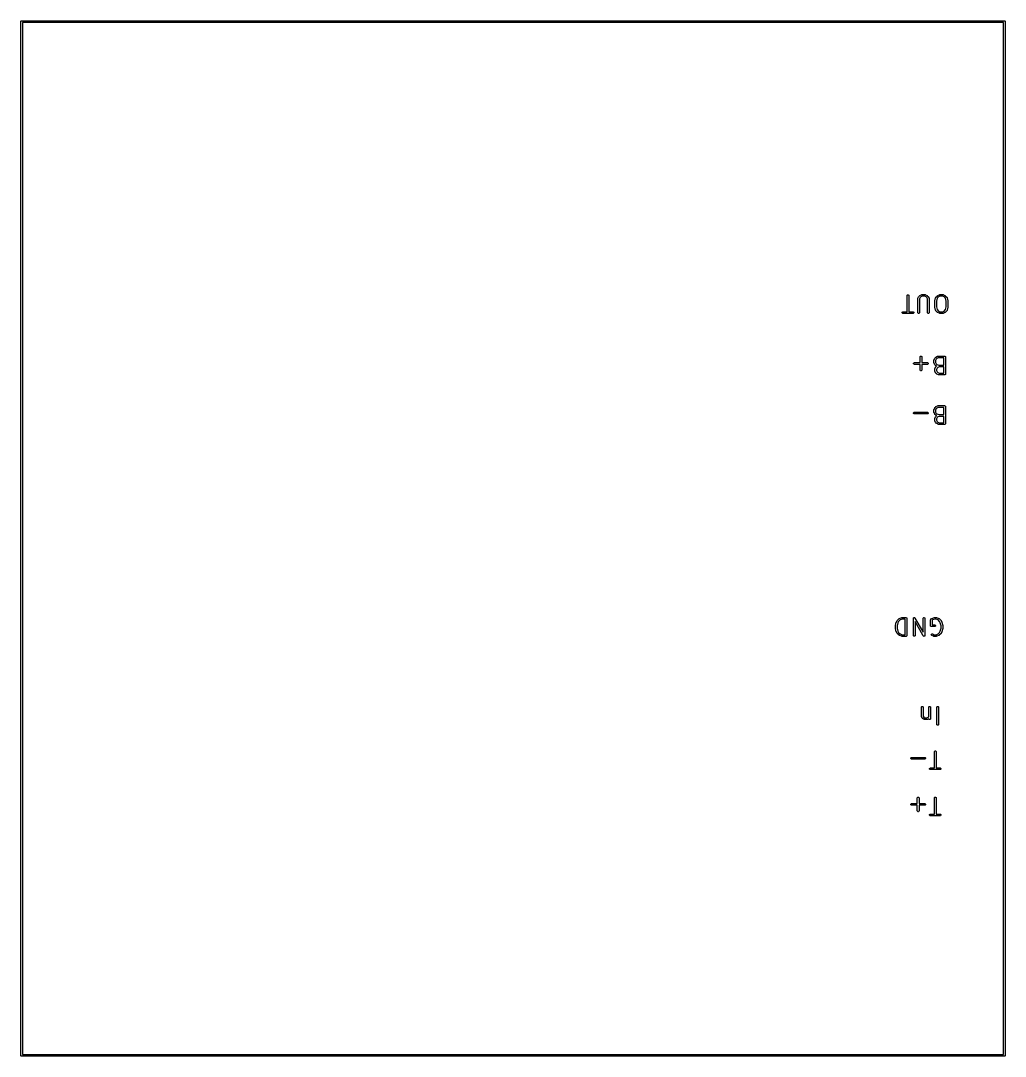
# Model space of a CAD drawing. Header units: inches. Extents: x 1.31 to 5.24, y -7.02 to -1.13.
# Drawn here: x 1.459 to 3.726, y -7.015 to -4.63 of the extents above; entities that cross this region are included whole.
import ezdxf

# ---------------------------------------------------------------- set-up
doc = ezdxf.new("R2010")
doc.units = ezdxf.units.IN
doc.header["$MEASUREMENT"] = 0
doc.layers.add('F.Silkscreen', color=41, linetype='CONTINUOUS', true_color=0xf2eda1)

msp = doc.modelspace()

# ---------------------------------------------------------------- linework, layer by layer
at = {"layer": 'F.Silkscreen', "linetype": 'CONTINUOUS'}
for p, q in [((1.4587, -4.6315), (1.4588, -4.6307)), ((1.4587, -7.0134), (1.4587, -4.6315)), ((1.4588, -4.6307), (1.4599, -4.6297)), ((1.4599, -4.6297), (1.4606, -4.6295)), ((1.4606, -4.6295), (3.7244, -4.6295)), ((1.4626, -4.6335), (1.4626, -7.0114)), ((3.7224, -4.6335), (1.4626, -4.6335)), ((3.7224, -7.0114), (3.7224, -4.6335)), ((3.7244, -4.6295), (3.7252, -4.6297)), ((3.7252, -4.6297), (3.7262, -4.6307)), ((3.7262, -4.6307), (3.7264, -4.6315)), ((3.7264, -4.6315), (3.7264, -7.0134)), ((3.5003, -5.2625), (3.5005, -5.2617)), ((3.5003, -5.2999), (3.5003, -5.2625)), ((3.5005, -5.2617), (3.5015, -5.2607)), ((3.5015, -5.2607), (3.503, -5.2607)), ((3.503, -5.2607), (3.5041, -5.2617)), ((3.5041, -5.2617), (3.5043, -5.2625)), ((3.5043, -5.2625), (3.5043, -5.2999)), ((3.5247, -5.2699), (3.5248, -5.2696)), ((3.5247, -5.27), (3.5247, -5.2699)), ((3.5247, -5.2699), (3.5247, -5.2699)), ((3.5247, -5.3019), (3.5247, -5.27)), ((3.5248, -5.2696), (3.5248, -5.2692)), ((3.5248, -5.2692), (3.5249, -5.2692)), ((3.5249, -5.2691), (3.5268, -5.2654)), ((3.5249, -5.2692), (3.5249, -5.2691)), ((3.5268, -5.2654), (3.527, -5.2651)), ((3.527, -5.2651), (3.5271, -5.2649)), ((3.5271, -5.2649), (3.529, -5.263)), ((3.5301, -5.2674), (3.5286, -5.2705)), ((3.5286, -5.2705), (3.5286, -5.3019)), ((3.529, -5.263), (3.5293, -5.2628)), ((3.5293, -5.2628), (3.5295, -5.2626)), ((3.5295, -5.2626), (3.5333, -5.2607)), ((3.5316, -5.266), (3.5301, -5.2674)), ((3.5346, -5.2645), (3.5316, -5.266)), ((3.5333, -5.2607), (3.5334, -5.2607)), ((3.5334, -5.2607), (3.5337, -5.2606)), ((3.5334, -5.2607), (3.5334, -5.2607)), ((3.5337, -5.2606), (3.534, -5.2605)), ((3.534, -5.2605), (3.5341, -5.2606)), ((3.5341, -5.2606), (3.5342, -5.2605)), ((3.5342, -5.2605), (3.5417, -5.2605)), ((3.5412, -5.2645), (3.5346, -5.2645)), ((3.5442, -5.266), (3.5412, -5.2645)), ((3.5417, -5.2605), (3.5418, -5.2606)), ((3.5418, -5.2606), (3.5418, -5.2605)), ((3.5418, -5.2605), (3.5421, -5.2606)), ((3.5421, -5.2606), (3.5424, -5.2607)), ((3.5424, -5.2607), (3.5424, -5.2607)), ((3.5424, -5.2607), (3.5425, -5.2607)), ((3.5425, -5.2607), (3.5463, -5.2626)), ((3.5457, -5.2674), (3.5442, -5.266)), ((3.5472, -5.2705), (3.5457, -5.2674)), ((3.5463, -5.2626), (3.5465, -5.2628)), ((3.5465, -5.2628), (3.5468, -5.263)), ((3.5468, -5.263), (3.5487, -5.2649)), ((3.5472, -5.3019), (3.5472, -5.2705)), ((3.5487, -5.2649), (3.5488, -5.2651)), ((3.5488, -5.2651), (3.549, -5.2654)), ((3.549, -5.2654), (3.5509, -5.2691)), ((3.5509, -5.2691), (3.5509, -5.2692)), ((3.5509, -5.2692), (3.551, -5.2692)), ((3.551, -5.2692), (3.551, -5.2696)), ((3.551, -5.2696), (3.5511, -5.2699)), ((3.5511, -5.2699), (3.5511, -5.2699)), ((3.5511, -5.2699), (3.5511, -5.27)), ((3.5511, -5.27), (3.5511, -5.3019)), ((3.5641, -5.2751), (3.566, -5.2677)), ((3.566, -5.2677), (3.5661, -5.2675)), ((3.5661, -5.2674), (3.5662, -5.2672)), ((3.5661, -5.2675), (3.5661, -5.2674)), ((3.5662, -5.2672), (3.5663, -5.267)), ((3.5663, -5.267), (3.5664, -5.2669)), ((3.5664, -5.2669), (3.5665, -5.2667)), ((3.5665, -5.2667), (3.5703, -5.263)), ((3.5697, -5.2691), (3.568, -5.2759)), ((3.5728, -5.266), (3.5697, -5.2691)), ((3.5703, -5.263), (3.5705, -5.2628)), ((3.5705, -5.2628), (3.5708, -5.2626)), ((3.5708, -5.2626), (3.5745, -5.2607)), ((3.5759, -5.2645), (3.5728, -5.266)), ((3.5745, -5.2607), (3.5746, -5.2607)), ((3.5746, -5.2607), (3.575, -5.2606)), ((3.5746, -5.2607), (3.5746, -5.2607)), ((3.575, -5.2606), (3.5753, -5.2605)), ((3.5753, -5.2605), (3.5753, -5.2606)), ((3.5753, -5.2606), (3.5754, -5.2605)), ((3.5754, -5.2605), (3.5829, -5.2605)), ((3.5824, -5.2645), (3.5759, -5.2645)), ((3.5855, -5.266), (3.5824, -5.2645)), ((3.5829, -5.2605), (3.583, -5.2606)), ((3.583, -5.2606), (3.583, -5.2605)), ((3.583, -5.2605), (3.5833, -5.2606)), ((3.5833, -5.2606), (3.5837, -5.2607)), ((3.5837, -5.2607), (3.5837, -5.2607)), ((3.5837, -5.2607), (3.5838, -5.2607)), ((3.5838, -5.2607), (3.5875, -5.2626)), ((3.5886, -5.2691), (3.5855, -5.266)), ((3.5875, -5.2626), (3.5878, -5.2628)), ((3.5878, -5.2628), (3.588, -5.263)), ((3.588, -5.263), (3.5918, -5.2667)), ((3.5903, -5.2759), (3.5886, -5.2691)), ((3.5918, -5.2667), (3.5919, -5.2669)), ((3.5919, -5.2669), (3.592, -5.267)), ((3.592, -5.267), (3.5921, -5.2672)), ((3.5921, -5.2672), (3.5922, -5.2674)), ((3.5922, -5.2674), (3.5922, -5.2675)), ((3.5922, -5.2675), (3.5923, -5.2677)), ((3.5923, -5.2677), (3.5942, -5.2751)), ((3.5641, -5.2754), (3.5641, -5.2751)), ((3.5641, -5.2756), (3.5641, -5.2754)), ((3.5641, -5.2887), (3.5641, -5.2756)), ((3.5641, -5.289), (3.5641, -5.2887)), ((3.5641, -5.2892), (3.5641, -5.289)), ((3.566, -5.2967), (3.5641, -5.2892)), ((3.568, -5.2759), (3.568, -5.2885)), ((3.568, -5.2885), (3.5697, -5.2952)), ((3.5697, -5.2952), (3.5728, -5.2984)), ((3.5855, -5.2984), (3.5886, -5.2952)), ((3.5886, -5.2952), (3.5903, -5.2885)), ((3.5903, -5.2885), (3.5903, -5.2759)), ((3.5942, -5.2892), (3.5923, -5.2967)), ((3.5942, -5.2751), (3.5942, -5.2754)), ((3.5942, -5.2754), (3.5942, -5.2756)), ((3.5942, -5.2756), (3.5942, -5.2887)), ((3.5942, -5.2887), (3.5942, -5.289)), ((3.5942, -5.289), (3.5942, -5.2892)), ((3.4892, -5.3011), (3.4903, -5.3001)), ((3.4892, -5.3026), (3.4892, -5.3011)), ((3.4903, -5.3037), (3.4892, -5.3026)), ((3.4903, -5.3001), (3.491, -5.2999)), ((3.491, -5.3038), (3.4903, -5.3037)), ((3.491, -5.2999), (3.5003, -5.2999)), ((3.5135, -5.3038), (3.491, -5.3038)), ((3.5043, -5.2999), (3.5135, -5.2999)), ((3.5135, -5.2999), (3.5143, -5.3001)), ((3.5143, -5.3037), (3.5135, -5.3038)), ((3.5143, -5.3001), (3.5154, -5.3011)), ((3.5154, -5.3026), (3.5143, -5.3037)), ((3.5154, -5.3011), (3.5154, -5.3026)), ((3.5248, -5.3026), (3.5247, -5.3019)), ((3.5259, -5.3037), (3.5248, -5.3026)), ((3.5274, -5.3037), (3.5259, -5.3037)), ((3.5285, -5.3026), (3.5274, -5.3037)), ((3.5286, -5.3019), (3.5285, -5.3026)), ((3.5473, -5.3026), (3.5472, -5.3019)), ((3.5484, -5.3037), (3.5473, -5.3026)), ((3.5499, -5.3037), (3.5484, -5.3037)), ((3.551, -5.3026), (3.5499, -5.3037)), ((3.5511, -5.3019), (3.551, -5.3026)), ((3.5661, -5.2969), (3.566, -5.2967)), ((3.5661, -5.297), (3.5661, -5.2969)), ((3.5662, -5.2972), (3.5661, -5.297)), ((3.5663, -5.2974), (3.5662, -5.2972)), ((3.5664, -5.2975), (3.5663, -5.2974)), ((3.5665, -5.2976), (3.5664, -5.2975)), ((3.5703, -5.3014), (3.5665, -5.2976)), ((3.5705, -5.3016), (3.5703, -5.3014)), ((3.5708, -5.3018), (3.5705, -5.3016)), ((3.5745, -5.3036), (3.5708, -5.3018)), ((3.5728, -5.2984), (3.5759, -5.2999)), ((3.5746, -5.3037), (3.5745, -5.3036)), ((3.575, -5.3038), (3.5746, -5.3037)), ((3.5746, -5.3037), (3.5746, -5.3037)), ((3.5753, -5.3038), (3.575, -5.3038)), ((3.5754, -5.3038), (3.5753, -5.3038)), ((3.5753, -5.3038), (3.5753, -5.3038)), ((3.5829, -5.3038), (3.5754, -5.3038)), ((3.5759, -5.2999), (3.5824, -5.2999)), ((3.5824, -5.2999), (3.5855, -5.2984)), ((3.583, -5.3038), (3.5829, -5.3038)), ((3.5833, -5.3038), (3.583, -5.3038)), ((3.583, -5.3038), (3.583, -5.3038)), ((3.5837, -5.3037), (3.5833, -5.3038)), ((3.5838, -5.3036), (3.5837, -5.3037)), ((3.5837, -5.3037), (3.5837, -5.3037)), ((3.5875, -5.3018), (3.5838, -5.3036)), ((3.5878, -5.3016), (3.5875, -5.3018)), ((3.588, -5.3014), (3.5878, -5.3016)), ((3.5918, -5.2976), (3.588, -5.3014)), ((3.5919, -5.2975), (3.5918, -5.2976)), ((3.592, -5.2974), (3.5919, -5.2975)), ((3.5921, -5.2972), (3.592, -5.2974)), ((3.5922, -5.297), (3.5921, -5.2972)), ((3.5923, -5.2967), (3.5922, -5.2969)), ((3.5922, -5.2969), (3.5922, -5.297)), ((3.5301, -5.4042), (3.5303, -5.4035)), ((3.5301, -5.4173), (3.5301, -5.4042)), ((3.5303, -5.4035), (3.5313, -5.4024)), ((3.5313, -5.4024), (3.5328, -5.4024)), ((3.5328, -5.4024), (3.5339, -5.4035)), ((3.5339, -5.4035), (3.5341, -5.4042)), ((3.5341, -5.4042), (3.5341, -5.4173)), ((3.562, -5.4116), (3.5621, -5.4113)), ((3.562, -5.4117), (3.562, -5.4116)), ((3.562, -5.4116), (3.562, -5.4116)), ((3.562, -5.4174), (3.562, -5.4117)), ((3.5621, -5.411), (3.5622, -5.4109)), ((3.5621, -5.4113), (3.5621, -5.411)), ((3.5622, -5.4109), (3.5641, -5.4071)), ((3.5622, -5.4109), (3.5622, -5.4109)), ((3.5641, -5.4071), (3.5643, -5.4069)), ((3.5643, -5.4069), (3.5644, -5.4066)), ((3.5644, -5.4066), (3.5663, -5.4047)), ((3.5675, -5.4092), (3.5659, -5.4122)), ((3.5659, -5.4122), (3.5659, -5.4169)), ((3.5663, -5.4047), (3.5666, -5.4045)), ((3.5666, -5.4045), (3.5668, -5.4043)), ((3.5668, -5.4043), (3.5706, -5.4025)), ((3.5689, -5.4077), (3.5675, -5.4092)), ((3.5719, -5.4062), (3.5689, -5.4077)), ((3.5706, -5.4025), (3.5707, -5.4024)), ((3.5707, -5.4024), (3.5707, -5.4024)), ((3.5707, -5.4024), (3.571, -5.4024)), ((3.571, -5.4024), (3.5713, -5.4023)), ((3.5713, -5.4023), (3.5714, -5.4023)), ((3.5714, -5.4023), (3.5715, -5.4023)), ((3.5715, -5.4023), (3.5865, -5.4023)), ((3.5845, -5.4062), (3.5719, -5.4062)), ((3.5845, -5.4229), (3.5845, -5.4062)), ((3.5865, -5.4023), (3.5872, -5.4024)), ((3.5872, -5.4024), (3.5883, -5.4035)), ((3.5883, -5.4035), (3.5884, -5.4042)), ((3.5884, -5.4042), (3.5884, -5.4436)), ((3.5153, -5.4185), (3.5163, -5.4174)), ((3.5153, -5.42), (3.5153, -5.4185)), ((3.5163, -5.4211), (3.5153, -5.42)), ((3.5163, -5.4174), (3.5171, -5.4173)), ((3.5171, -5.4212), (3.5163, -5.4211)), ((3.5171, -5.4173), (3.5301, -5.4173)), ((3.5301, -5.4212), (3.5171, -5.4212)), ((3.5301, -5.4342), (3.5301, -5.4212)), ((3.5303, -5.435), (3.5301, -5.4342)), ((3.5313, -5.4361), (3.5303, -5.435)), ((3.5328, -5.4361), (3.5313, -5.4361)), ((3.5339, -5.435), (3.5328, -5.4361)), ((3.5341, -5.4342), (3.5339, -5.435)), ((3.5341, -5.4173), (3.5471, -5.4173)), ((3.5471, -5.4212), (3.5341, -5.4212)), ((3.5341, -5.4212), (3.5341, -5.4342)), ((3.5471, -5.4173), (3.5478, -5.4174)), ((3.5478, -5.4211), (3.5471, -5.4212)), ((3.5478, -5.4174), (3.5489, -5.4185)), ((3.5489, -5.42), (3.5478, -5.4211)), ((3.5489, -5.4185), (3.5489, -5.42)), ((3.562, -5.4175), (3.562, -5.4174)), ((3.5621, -5.4178), (3.562, -5.4175)), ((3.562, -5.4175), (3.562, -5.4175)), ((3.5621, -5.4181), (3.5621, -5.4178)), ((3.5622, -5.4181), (3.5621, -5.4181)), ((3.5622, -5.4182), (3.5622, -5.4181)), ((3.5641, -5.422), (3.5622, -5.4182)), ((3.5639, -5.4322), (3.564, -5.4319)), ((3.5639, -5.4323), (3.5639, -5.4322)), ((3.5639, -5.4324), (3.5639, -5.4323)), ((3.5639, -5.4361), (3.5639, -5.4324)), ((3.5639, -5.4362), (3.5639, -5.4361)), ((3.564, -5.4366), (3.5639, -5.4362)), ((3.5639, -5.4362), (3.5639, -5.4362)), ((3.564, -5.4319), (3.564, -5.4316)), ((3.564, -5.4316), (3.5641, -5.4316)), ((3.564, -5.4369), (3.564, -5.4366)), ((3.5641, -5.4369), (3.564, -5.4369)), ((3.5643, -5.4222), (3.5641, -5.422)), ((3.5641, -5.4315), (3.566, -5.4277)), ((3.5641, -5.4316), (3.5641, -5.4315)), ((3.5641, -5.437), (3.5641, -5.4369)), ((3.566, -5.4407), (3.5641, -5.437)), ((3.5644, -5.4225), (3.5643, -5.4222)), ((3.5663, -5.4244), (3.5644, -5.4225)), ((3.5659, -5.4169), (3.5675, -5.4199)), ((3.566, -5.4277), (3.5661, -5.4275)), ((3.5661, -5.4275), (3.5663, -5.4272)), ((3.5664, -5.4244), (3.5663, -5.4244)), ((3.5663, -5.4272), (3.5682, -5.4253)), ((3.5664, -5.4245), (3.5664, -5.4244)), ((3.5667, -5.4246), (3.5664, -5.4245)), ((3.567, -5.4248), (3.5667, -5.4246)), ((3.5671, -5.4249), (3.567, -5.4248)), ((3.567, -5.4248), (3.567, -5.4248)), ((3.5683, -5.4253), (3.5671, -5.4249)), ((3.5675, -5.4199), (3.5688, -5.4213)), ((3.5693, -5.4298), (3.5678, -5.4328)), ((3.5678, -5.4328), (3.5678, -5.4356)), ((3.5678, -5.4356), (3.5693, -5.4387)), ((3.5682, -5.4253), (3.5683, -5.4253)), ((3.5688, -5.4213), (3.5737, -5.4229)), ((3.5708, -5.4284), (3.5693, -5.4298)), ((3.5693, -5.4387), (3.5708, -5.4401)), ((3.5738, -5.4268), (3.5708, -5.4284)), ((3.5737, -5.4229), (3.5845, -5.4229)), ((3.5845, -5.4268), (3.5738, -5.4268)), ((3.5845, -5.4416), (3.5845, -5.4268)), ((3.5661, -5.441), (3.566, -5.4407)), ((3.5663, -5.4412), (3.5661, -5.441)), ((3.5682, -5.4431), (3.5663, -5.4412)), ((3.5685, -5.4433), (3.5682, -5.4431)), ((3.5687, -5.4435), (3.5685, -5.4433)), ((3.5725, -5.4454), (3.5687, -5.4435)), ((3.5708, -5.4401), (3.5738, -5.4416)), ((3.5726, -5.4454), (3.5725, -5.4454)), ((3.5729, -5.4455), (3.5726, -5.4454)), ((3.5726, -5.4454), (3.5726, -5.4454)), ((3.5732, -5.4456), (3.5729, -5.4455)), ((3.5733, -5.4456), (3.5732, -5.4456)), ((3.5732, -5.4456), (3.5732, -5.4456)), ((3.5865, -5.4456), (3.5733, -5.4456)), ((3.5738, -5.4416), (3.5845, -5.4416)), ((3.5872, -5.4454), (3.5865, -5.4456)), ((3.5883, -5.4444), (3.5872, -5.4454)), ((3.5884, -5.4436), (3.5883, -5.4444)), ((3.5153, -5.5327), (3.5163, -5.5316)), ((3.5153, -5.5342), (3.5153, -5.5327)), ((3.5163, -5.5352), (3.5153, -5.5342)), ((3.5163, -5.5316), (3.5171, -5.5314)), ((3.5171, -5.5314), (3.5471, -5.5314)), ((3.5471, -5.5314), (3.5478, -5.5316)), ((3.5478, -5.5316), (3.5489, -5.5327)), ((3.5489, -5.5342), (3.5478, -5.5352)), ((3.5489, -5.5327), (3.5489, -5.5342)), ((3.562, -5.5258), (3.5621, -5.5255)), ((3.562, -5.5259), (3.562, -5.5258)), ((3.562, -5.5258), (3.562, -5.5258)), ((3.562, -5.5315), (3.562, -5.5259)), ((3.562, -5.5316), (3.562, -5.5315)), ((3.562, -5.5317), (3.562, -5.5316)), ((3.5621, -5.532), (3.562, -5.5317)), ((3.5621, -5.5252), (3.5622, -5.5251)), ((3.5621, -5.5255), (3.5621, -5.5252)), ((3.5621, -5.5323), (3.5621, -5.532)), ((3.5622, -5.5323), (3.5621, -5.5323)), ((3.5622, -5.525), (3.5641, -5.5213)), ((3.5622, -5.5251), (3.5622, -5.525)), ((3.5622, -5.5324), (3.5622, -5.5323)), ((3.5641, -5.5362), (3.5622, -5.5324)), ((3.5641, -5.5213), (3.5643, -5.521)), ((3.5643, -5.521), (3.5644, -5.5208)), ((3.5644, -5.5208), (3.5663, -5.5189)), ((3.5675, -5.5233), (3.5659, -5.5264)), ((3.5659, -5.5264), (3.5659, -5.5311)), ((3.5659, -5.5311), (3.5675, -5.5341)), ((3.5663, -5.5189), (3.5666, -5.5187)), ((3.5666, -5.5187), (3.5668, -5.5185)), ((3.5668, -5.5185), (3.5706, -5.5166)), ((3.5689, -5.5219), (3.5675, -5.5233)), ((3.5675, -5.5341), (3.5688, -5.5354)), ((3.5719, -5.5204), (3.5689, -5.5219)), ((3.5706, -5.5166), (3.5707, -5.5166)), ((3.5707, -5.5166), (3.571, -5.5165)), ((3.5707, -5.5166), (3.5707, -5.5166)), ((3.571, -5.5165), (3.5713, -5.5164)), ((3.5713, -5.5164), (3.5714, -5.5165)), ((3.5714, -5.5165), (3.5715, -5.5164)), ((3.5715, -5.5164), (3.5865, -5.5164)), ((3.5845, -5.5204), (3.5719, -5.5204)), ((3.5845, -5.5371), (3.5845, -5.5204)), ((3.5865, -5.5164), (3.5872, -5.5166)), ((3.5872, -5.5166), (3.5883, -5.5177)), ((3.5883, -5.5177), (3.5884, -5.5184)), ((3.5884, -5.5184), (3.5884, -5.5578)), ((3.5171, -5.5354), (3.5163, -5.5352)), ((3.5471, -5.5354), (3.5171, -5.5354)), ((3.5478, -5.5352), (3.5471, -5.5354)), ((3.5639, -5.5464), (3.564, -5.5461)), ((3.5639, -5.5465), (3.5639, -5.5464)), ((3.5639, -5.5464), (3.5639, -5.5464)), ((3.5639, -5.5503), (3.5639, -5.5465)), ((3.5639, -5.5504), (3.5639, -5.5503)), ((3.564, -5.5507), (3.5639, -5.5504)), ((3.5639, -5.5504), (3.5639, -5.5504)), ((3.564, -5.5458), (3.5641, -5.5457)), ((3.564, -5.5461), (3.564, -5.5458)), ((3.564, -5.551), (3.564, -5.5507)), ((3.5641, -5.5511), (3.564, -5.551)), ((3.5643, -5.5364), (3.5641, -5.5362)), ((3.5641, -5.5456), (3.566, -5.5419)), ((3.5641, -5.5457), (3.5641, -5.5456)), ((3.5641, -5.5512), (3.5641, -5.5511)), ((3.566, -5.5549), (3.5641, -5.5512)), ((3.5644, -5.5367), (3.5643, -5.5364)), ((3.5663, -5.5385), (3.5644, -5.5367)), ((3.566, -5.5419), (3.5661, -5.5417)), ((3.5661, -5.5552), (3.566, -5.5549)), ((3.5661, -5.5417), (3.5663, -5.5414)), ((3.5663, -5.5554), (3.5661, -5.5552)), ((3.5664, -5.5386), (3.5663, -5.5385)), ((3.5663, -5.5414), (3.5682, -5.5395)), ((3.5682, -5.5573), (3.5663, -5.5554)), ((3.5667, -5.5388), (3.5664, -5.5386)), ((3.5664, -5.5386), (3.5664, -5.5386)), ((3.567, -5.539), (3.5667, -5.5388)), ((3.5671, -5.539), (3.567, -5.539)), ((3.567, -5.539), (3.567, -5.539)), ((3.5683, -5.5394), (3.5671, -5.539)), ((3.5693, -5.5439), (3.5678, -5.547)), ((3.5678, -5.547), (3.5678, -5.5498)), ((3.5678, -5.5498), (3.5693, -5.5529)), ((3.5682, -5.5395), (3.5683, -5.5394)), ((3.5685, -5.5575), (3.5682, -5.5573)), ((3.5687, -5.5577), (3.5685, -5.5575)), ((3.5725, -5.5595), (3.5687, -5.5577)), ((3.5688, -5.5354), (3.5737, -5.5371)), ((3.5708, -5.5425), (3.5693, -5.5439)), ((3.5693, -5.5529), (3.5708, -5.5543)), ((3.5738, -5.541), (3.5708, -5.5425)), ((3.5708, -5.5543), (3.5738, -5.5558)), ((3.5737, -5.5371), (3.5845, -5.5371)), ((3.5845, -5.541), (3.5738, -5.541)), ((3.5738, -5.5558), (3.5845, -5.5558)), ((3.5845, -5.5558), (3.5845, -5.541)), ((3.5883, -5.5585), (3.5872, -5.5596)), ((3.5884, -5.5578), (3.5883, -5.5585)), ((3.5726, -5.5596), (3.5725, -5.5595)), ((3.5729, -5.5597), (3.5726, -5.5596)), ((3.5726, -5.5596), (3.5726, -5.5596)), ((3.5732, -5.5597), (3.5729, -5.5597)), ((3.5733, -5.5597), (3.5732, -5.5597)), ((3.5732, -5.5597), (3.5732, -5.5597)), ((3.5865, -5.5597), (3.5733, -5.5597)), ((3.5872, -5.5596), (3.5865, -5.5597)), ((3.4756, -6.0151), (3.4775, -6.0113)), ((3.4775, -6.0113), (3.4777, -6.0111)), ((3.4777, -6.0111), (3.4778, -6.0108)), ((3.4778, -6.0108), (3.4816, -6.0071)), ((3.484, -6.0102), (3.4808, -6.0134)), ((3.4816, -6.0071), (3.4817, -6.007)), ((3.4817, -6.007), (3.482, -6.0068)), ((3.4817, -6.007), (3.4817, -6.007)), ((3.482, -6.0068), (3.4822, -6.0067)), ((3.4822, -6.0067), (3.4823, -6.0067)), ((3.4823, -6.0067), (3.4824, -6.0066)), ((3.4824, -6.0066), (3.488, -6.0047)), ((3.4889, -6.0086), (3.484, -6.0102)), ((3.488, -6.0047), (3.4883, -6.0047)), ((3.4883, -6.0047), (3.4886, -6.0046)), ((3.4886, -6.0046), (3.498, -6.0046)), ((3.496, -6.0086), (3.4889, -6.0086)), ((3.496, -6.044), (3.496, -6.0086)), ((3.498, -6.0046), (3.4987, -6.0048)), ((3.4987, -6.0048), (3.4998, -6.0058)), ((3.4998, -6.0058), (3.4999, -6.0066)), ((3.4999, -6.0066), (3.4999, -6.046)), ((3.5148, -6.0066), (3.5149, -6.0058)), ((3.5148, -6.046), (3.5148, -6.0066)), ((3.5149, -6.0058), (3.5151, -6.0057)), ((3.5151, -6.0057), (3.5152, -6.0054)), ((3.5152, -6.0054), (3.5156, -6.0051)), ((3.5156, -6.0051), (3.516, -6.0048)), ((3.516, -6.0048), (3.5162, -6.0048)), ((3.5162, -6.0048), (3.5165, -6.0046)), ((3.5165, -6.0046), (3.517, -6.0048)), ((3.517, -6.0048), (3.5175, -6.0048)), ((3.5175, -6.0048), (3.5177, -6.005)), ((3.5177, -6.005), (3.5179, -6.005)), ((3.5179, -6.005), (3.5184, -6.0056)), ((3.5184, -6.0056), (3.5372, -6.0386)), ((3.5372, -6.0066), (3.5374, -6.0058)), ((3.5372, -6.0386), (3.5372, -6.0066)), ((3.5374, -6.0058), (3.5385, -6.0048)), ((3.5385, -6.0048), (3.54, -6.0048)), ((3.54, -6.0048), (3.541, -6.0058)), ((3.541, -6.0058), (3.5412, -6.0066)), ((3.5412, -6.0066), (3.5412, -6.046)), ((3.5541, -6.0103), (3.5543, -6.0096)), ((3.5541, -6.0235), (3.5541, -6.0103)), ((3.5543, -6.0096), (3.5547, -6.009)), ((3.5547, -6.009), (3.5566, -6.0071)), ((3.5566, -6.0071), (3.5567, -6.007)), ((3.5567, -6.007), (3.5569, -6.0068)), ((3.5567, -6.007), (3.5567, -6.007)), ((3.5569, -6.0068), (3.5572, -6.0067)), ((3.5572, -6.0067), (3.5573, -6.0067)), ((3.5573, -6.0066), (3.563, -6.0047)), ((3.5573, -6.0067), (3.5573, -6.0066)), ((3.559, -6.0102), (3.5581, -6.0112)), ((3.5581, -6.0112), (3.5581, -6.0215)), ((3.5639, -6.0086), (3.559, -6.0102)), ((3.563, -6.0047), (3.5633, -6.0047)), ((3.5633, -6.0047), (3.5636, -6.0046)), ((3.5636, -6.0046), (3.5673, -6.0046)), ((3.567, -6.0086), (3.5639, -6.0086)), ((3.5719, -6.0102), (3.567, -6.0086)), ((3.5673, -6.0046), (3.5676, -6.0047)), ((3.5676, -6.0047), (3.568, -6.0047)), ((3.568, -6.0047), (3.5736, -6.0066)), ((3.5751, -6.0134), (3.5719, -6.0102)), ((3.5736, -6.0066), (3.5737, -6.0067)), ((3.5737, -6.0067), (3.5737, -6.0067)), ((3.5737, -6.0067), (3.574, -6.0068)), ((3.574, -6.0068), (3.5743, -6.007)), ((3.5743, -6.007), (3.5743, -6.007)), ((3.5743, -6.007), (3.5744, -6.0071)), ((3.5744, -6.0071), (3.5781, -6.0108)), ((3.5781, -6.0108), (3.5783, -6.0111)), ((3.5783, -6.0111), (3.5785, -6.0113)), ((3.5785, -6.0113), (3.5803, -6.0151)), ((3.4735, -6.0235), (3.4736, -6.0232)), ((3.4735, -6.0291), (3.4735, -6.0235)), ((3.4736, -6.0293), (3.4735, -6.0291)), ((3.4736, -6.023), (3.4754, -6.0155)), ((3.4736, -6.0232), (3.4736, -6.023)), ((3.4736, -6.0296), (3.4736, -6.0293)), ((3.4754, -6.0371), (3.4736, -6.0296)), ((3.4754, -6.0155), (3.4755, -6.0153)), ((3.4755, -6.0153), (3.4756, -6.0151)), ((3.4792, -6.0167), (3.4774, -6.0237)), ((3.4774, -6.0237), (3.4774, -6.0289)), ((3.4774, -6.0289), (3.4792, -6.0359)), ((3.4808, -6.0134), (3.4792, -6.0167)), ((3.4792, -6.0359), (3.4808, -6.0392)), ((3.5375, -6.0469), (3.5187, -6.014)), ((3.5187, -6.014), (3.5187, -6.046)), ((3.5543, -6.0242), (3.5541, -6.0235)), ((3.5553, -6.0253), (3.5543, -6.0242)), ((3.5561, -6.0254), (3.5553, -6.0253)), ((3.5636, -6.0254), (3.5561, -6.0254)), ((3.5581, -6.0215), (3.5636, -6.0215)), ((3.5636, -6.0215), (3.5643, -6.0217)), ((3.5643, -6.0253), (3.5636, -6.0254)), ((3.5643, -6.0217), (3.5654, -6.0227)), ((3.5654, -6.0242), (3.5643, -6.0253)), ((3.5654, -6.0227), (3.5654, -6.0242)), ((3.5767, -6.0167), (3.5751, -6.0134)), ((3.5751, -6.0392), (3.5767, -6.0359)), ((3.5785, -6.0237), (3.5767, -6.0167)), ((3.5767, -6.0359), (3.5785, -6.0289)), ((3.5785, -6.0289), (3.5785, -6.0237)), ((3.5803, -6.0151), (3.5804, -6.0153)), ((3.5804, -6.0153), (3.5805, -6.0155)), ((3.5805, -6.0155), (3.5824, -6.023)), ((3.5824, -6.0296), (3.5805, -6.0371)), ((3.5824, -6.023), (3.5824, -6.0232)), ((3.5824, -6.0232), (3.5824, -6.0235)), ((3.5824, -6.0235), (3.5824, -6.0291)), ((3.5824, -6.0291), (3.5824, -6.0293)), ((3.5824, -6.0293), (3.5824, -6.0296)), ((3.4755, -6.0373), (3.4754, -6.0371)), ((3.4756, -6.0375), (3.4755, -6.0373)), ((3.4775, -6.0412), (3.4756, -6.0375)), ((3.4777, -6.0415), (3.4775, -6.0412)), ((3.4778, -6.0417), (3.4777, -6.0415)), ((3.4816, -6.0455), (3.4778, -6.0417)), ((3.4808, -6.0392), (3.484, -6.0424)), ((3.4817, -6.0455), (3.4816, -6.0455)), ((3.4817, -6.0456), (3.4817, -6.0455)), ((3.482, -6.0457), (3.4817, -6.0456)), ((3.4822, -6.0459), (3.482, -6.0457)), ((3.4823, -6.0459), (3.4822, -6.0459)), ((3.4824, -6.046), (3.4823, -6.0459)), ((3.488, -6.0478), (3.4824, -6.046)), ((3.484, -6.0424), (3.4889, -6.044)), ((3.4883, -6.0479), (3.488, -6.0478)), ((3.4886, -6.0479), (3.4883, -6.0479)), ((3.498, -6.0479), (3.4886, -6.0479)), ((3.4889, -6.044), (3.496, -6.044)), ((3.4987, -6.0478), (3.498, -6.0479)), ((3.4998, -6.0467), (3.4987, -6.0478)), ((3.4999, -6.046), (3.4998, -6.0467)), ((3.5149, -6.0467), (3.5148, -6.046)), ((3.516, -6.0478), (3.5149, -6.0467)), ((3.5175, -6.0478), (3.516, -6.0478)), ((3.5185, -6.0467), (3.5175, -6.0478)), ((3.5187, -6.046), (3.5185, -6.0467)), ((3.538, -6.0475), (3.5375, -6.0469)), ((3.5383, -6.0476), (3.538, -6.0475)), ((3.5385, -6.0478), (3.5383, -6.0476)), ((3.539, -6.0478), (3.5385, -6.0478)), ((3.5395, -6.0479), (3.539, -6.0478)), ((3.5397, -6.0478), (3.5395, -6.0479)), ((3.54, -6.0478), (3.5397, -6.0478)), ((3.5403, -6.0474), (3.54, -6.0478)), ((3.5408, -6.0472), (3.5403, -6.0474)), ((3.541, -6.0467), (3.5408, -6.0469)), ((3.5408, -6.0469), (3.5408, -6.0472)), ((3.5412, -6.046), (3.541, -6.0467)), ((3.556, -6.044), (3.5567, -6.0426)), ((3.5565, -6.0454), (3.556, -6.044)), ((3.5571, -6.0459), (3.5565, -6.0454)), ((3.5567, -6.0426), (3.5581, -6.0421)), ((3.5608, -6.0477), (3.5571, -6.0459)), ((3.5581, -6.0421), (3.5588, -6.0423)), ((3.5588, -6.0423), (3.5622, -6.044)), ((3.5609, -6.0478), (3.5608, -6.0477)), ((3.561, -6.0478), (3.5609, -6.0478)), ((3.5613, -6.0478), (3.561, -6.0478)), ((3.5616, -6.0479), (3.5613, -6.0478)), ((3.5617, -6.0479), (3.5616, -6.0479)), ((3.5616, -6.0479), (3.5616, -6.0479)), ((3.5673, -6.0479), (3.5617, -6.0479)), ((3.5622, -6.044), (3.567, -6.044)), ((3.567, -6.044), (3.5719, -6.0424)), ((3.5676, -6.0479), (3.5673, -6.0479)), ((3.568, -6.0478), (3.5676, -6.0479)), ((3.5736, -6.046), (3.568, -6.0478)), ((3.5719, -6.0424), (3.5751, -6.0392)), ((3.5737, -6.0459), (3.5736, -6.046)), ((3.574, -6.0457), (3.5737, -6.0459)), ((3.5737, -6.0459), (3.5737, -6.0459)), ((3.5743, -6.0456), (3.574, -6.0457)), ((3.5744, -6.0455), (3.5743, -6.0455)), ((3.5743, -6.0455), (3.5743, -6.0456)), ((3.5781, -6.0417), (3.5744, -6.0455)), ((3.5783, -6.0415), (3.5781, -6.0417)), ((3.5785, -6.0412), (3.5783, -6.0415)), ((3.5803, -6.0375), (3.5785, -6.0412)), ((3.5804, -6.0373), (3.5803, -6.0375)), ((3.5805, -6.0371), (3.5804, -6.0373)), ((3.5331, -6.2113), (3.5333, -6.2106)), ((3.5331, -6.2319), (3.5331, -6.2113)), ((3.5333, -6.2106), (3.5343, -6.2095)), ((3.5343, -6.2095), (3.5358, -6.2095)), ((3.5358, -6.2095), (3.5369, -6.2106)), ((3.5369, -6.2106), (3.5371, -6.2113)), ((3.5371, -6.2113), (3.5371, -6.2315)), ((3.55, -6.2113), (3.5501, -6.2106)), ((3.55, -6.233), (3.55, -6.2113)), ((3.5501, -6.2106), (3.5512, -6.2095)), ((3.5512, -6.2095), (3.5527, -6.2095)), ((3.5527, -6.2095), (3.5538, -6.2106)), ((3.5538, -6.2106), (3.5539, -6.2113)), ((3.5539, -6.2113), (3.5539, -6.2376)), ((3.5687, -6.2113), (3.5689, -6.2106)), ((3.5687, -6.2507), (3.5687, -6.2113)), ((3.5689, -6.2106), (3.57, -6.2095)), ((3.57, -6.2095), (3.5715, -6.2095)), ((3.5715, -6.2095), (3.5725, -6.2106)), ((3.5725, -6.2106), (3.5727, -6.2113)), ((3.5727, -6.2113), (3.5727, -6.2507)), ((3.5331, -6.232), (3.5331, -6.2319)), ((3.5331, -6.2321), (3.5331, -6.232)), ((3.5332, -6.2324), (3.5331, -6.2321)), ((3.5333, -6.2327), (3.5332, -6.2324)), ((3.5333, -6.2328), (3.5333, -6.2327)), ((3.5333, -6.2327), (3.5333, -6.2327)), ((3.5352, -6.2366), (3.5333, -6.2328)), ((3.5354, -6.2369), (3.5352, -6.2366)), ((3.5355, -6.237), (3.5354, -6.2369)), ((3.5356, -6.2371), (3.5355, -6.237)), ((3.5357, -6.2372), (3.5356, -6.2371)), ((3.5358, -6.2372), (3.5357, -6.2372)), ((3.5361, -6.2375), (3.5358, -6.2372)), ((3.5398, -6.2393), (3.5361, -6.2375)), ((3.5371, -6.2315), (3.5384, -6.2342)), ((3.5384, -6.2342), (3.5412, -6.2356)), ((3.5399, -6.2394), (3.5398, -6.2393)), ((3.54, -6.2394), (3.5399, -6.2394)), ((3.5403, -6.2394), (3.54, -6.2394)), ((3.5406, -6.2395), (3.5403, -6.2394)), ((3.5407, -6.2395), (3.5406, -6.2395)), ((3.5406, -6.2395), (3.5406, -6.2395)), ((3.5463, -6.2395), (3.5407, -6.2395)), ((3.5412, -6.2356), (3.5459, -6.2356)), ((3.5459, -6.2356), (3.5489, -6.2341)), ((3.5464, -6.2395), (3.5463, -6.2395)), ((3.5465, -6.2395), (3.5464, -6.2395)), ((3.5468, -6.2394), (3.5465, -6.2395)), ((3.5471, -6.2394), (3.5468, -6.2394)), ((3.5472, -6.2393), (3.5471, -6.2394)), ((3.5471, -6.2394), (3.5471, -6.2394)), ((3.5501, -6.2379), (3.5472, -6.2393)), ((3.5489, -6.2341), (3.55, -6.233)), ((3.5501, -6.2383), (3.5501, -6.2379)), ((3.5512, -6.2394), (3.5501, -6.2383)), ((3.5527, -6.2394), (3.5512, -6.2394)), ((3.5538, -6.2383), (3.5527, -6.2394)), ((3.5539, -6.2376), (3.5538, -6.2383)), ((3.5689, -6.2514), (3.5687, -6.2507)), ((3.5727, -6.2507), (3.5725, -6.2514)), ((3.57, -6.2525), (3.5689, -6.2514)), ((3.5715, -6.2525), (3.57, -6.2525)), ((3.5725, -6.2514), (3.5715, -6.2525)), ((3.5631, -6.3137), (3.5633, -6.3129)), ((3.5631, -6.3511), (3.5631, -6.3137)), ((3.5633, -6.3129), (3.5643, -6.3119)), ((3.5643, -6.3119), (3.5658, -6.3119)), ((3.5658, -6.3119), (3.5669, -6.3129)), ((3.5669, -6.3129), (3.5671, -6.3137)), ((3.5671, -6.3137), (3.5671, -6.3511)), ((3.5089, -6.3279), (3.51, -6.3269)), ((3.5089, -6.3294), (3.5089, -6.3279)), ((3.51, -6.3305), (3.5089, -6.3294)), ((3.51, -6.3269), (3.5107, -6.3267)), ((3.5107, -6.3307), (3.51, -6.3305)), ((3.5107, -6.3267), (3.5407, -6.3267)), ((3.5407, -6.3307), (3.5107, -6.3307)), ((3.5407, -6.3267), (3.5415, -6.3269)), ((3.5415, -6.3305), (3.5407, -6.3307)), ((3.5415, -6.3269), (3.5425, -6.3279)), ((3.5425, -6.3294), (3.5415, -6.3305)), ((3.5425, -6.3279), (3.5425, -6.3294)), ((3.552, -6.3523), (3.5531, -6.3512)), ((3.552, -6.3538), (3.552, -6.3523)), ((3.5531, -6.3549), (3.552, -6.3538)), ((3.5531, -6.3512), (3.5538, -6.3511)), ((3.5538, -6.355), (3.5531, -6.3549)), ((3.5538, -6.3511), (3.5631, -6.3511)), ((3.5763, -6.355), (3.5538, -6.355)), ((3.5671, -6.3511), (3.5763, -6.3511)), ((3.5763, -6.3511), (3.5771, -6.3512)), ((3.5771, -6.3549), (3.5763, -6.355)), ((3.5771, -6.3512), (3.5782, -6.3523)), ((3.5782, -6.3538), (3.5771, -6.3549)), ((3.5782, -6.3523), (3.5782, -6.3538)), ((3.5089, -6.4342), (3.51, -6.4332)), ((3.5089, -6.4357), (3.5089, -6.4342)), ((3.51, -6.4368), (3.5089, -6.4357)), ((3.51, -6.4332), (3.5107, -6.433)), ((3.5107, -6.437), (3.51, -6.4368)), ((3.5107, -6.433), (3.5238, -6.433)), ((3.5238, -6.437), (3.5107, -6.437)), ((3.5238, -6.42), (3.5239, -6.4192)), ((3.5238, -6.433), (3.5238, -6.42)), ((3.5238, -6.45), (3.5238, -6.437)), ((3.5239, -6.4192), (3.525, -6.4182)), ((3.525, -6.4182), (3.5265, -6.4182)), ((3.5265, -6.4182), (3.5275, -6.4192)), ((3.5275, -6.4192), (3.5277, -6.42)), ((3.5277, -6.42), (3.5277, -6.433)), ((3.5277, -6.433), (3.5407, -6.433)), ((3.5407, -6.437), (3.5277, -6.437)), ((3.5277, -6.437), (3.5277, -6.45)), ((3.5407, -6.433), (3.5415, -6.4332)), ((3.5415, -6.4368), (3.5407, -6.437)), ((3.5415, -6.4332), (3.5425, -6.4342)), ((3.5425, -6.4357), (3.5415, -6.4368)), ((3.5425, -6.4342), (3.5425, -6.4357)), ((3.5631, -6.42), (3.5633, -6.4192)), ((3.5631, -6.4574), (3.5631, -6.42)), ((3.5633, -6.4192), (3.5643, -6.4182)), ((3.5643, -6.4182), (3.5658, -6.4182)), ((3.5658, -6.4182), (3.5669, -6.4192)), ((3.5669, -6.4192), (3.5671, -6.42)), ((3.5671, -6.42), (3.5671, -6.4574)), ((3.5239, -6.4507), (3.5238, -6.45)), ((3.525, -6.4518), (3.5239, -6.4507)), ((3.5265, -6.4518), (3.525, -6.4518)), ((3.5275, -6.4507), (3.5265, -6.4518)), ((3.5277, -6.45), (3.5275, -6.4507)), ((3.552, -6.4586), (3.5531, -6.4575)), ((3.552, -6.4601), (3.552, -6.4586)), ((3.5531, -6.4612), (3.552, -6.4601)), ((3.5531, -6.4575), (3.5538, -6.4574)), ((3.5538, -6.4613), (3.5531, -6.4612)), ((3.5538, -6.4574), (3.5631, -6.4574)), ((3.5763, -6.4613), (3.5538, -6.4613)), ((3.5671, -6.4574), (3.5763, -6.4574)), ((3.5763, -6.4574), (3.5771, -6.4575)), ((3.5771, -6.4612), (3.5763, -6.4613)), ((3.5771, -6.4575), (3.5782, -6.4586)), ((3.5782, -6.4601), (3.5771, -6.4612)), ((3.5782, -6.4586), (3.5782, -6.4601)), ((1.4588, -7.0141), (1.4587, -7.0134)), ((1.4599, -7.0152), (1.4588, -7.0141)), ((1.4626, -7.0114), (3.7224, -7.0114)), ((3.7262, -7.0141), (3.7252, -7.0152)), ((3.7264, -7.0134), (3.7262, -7.0141)), ((1.4606, -7.0154), (1.4599, -7.0152)), ((3.7244, -7.0154), (1.4606, -7.0154)), ((3.7252, -7.0152), (3.7244, -7.0154))]:
    msp.add_line(p, q, dxfattribs=at)

doc.saveas('drawing.dxf')
